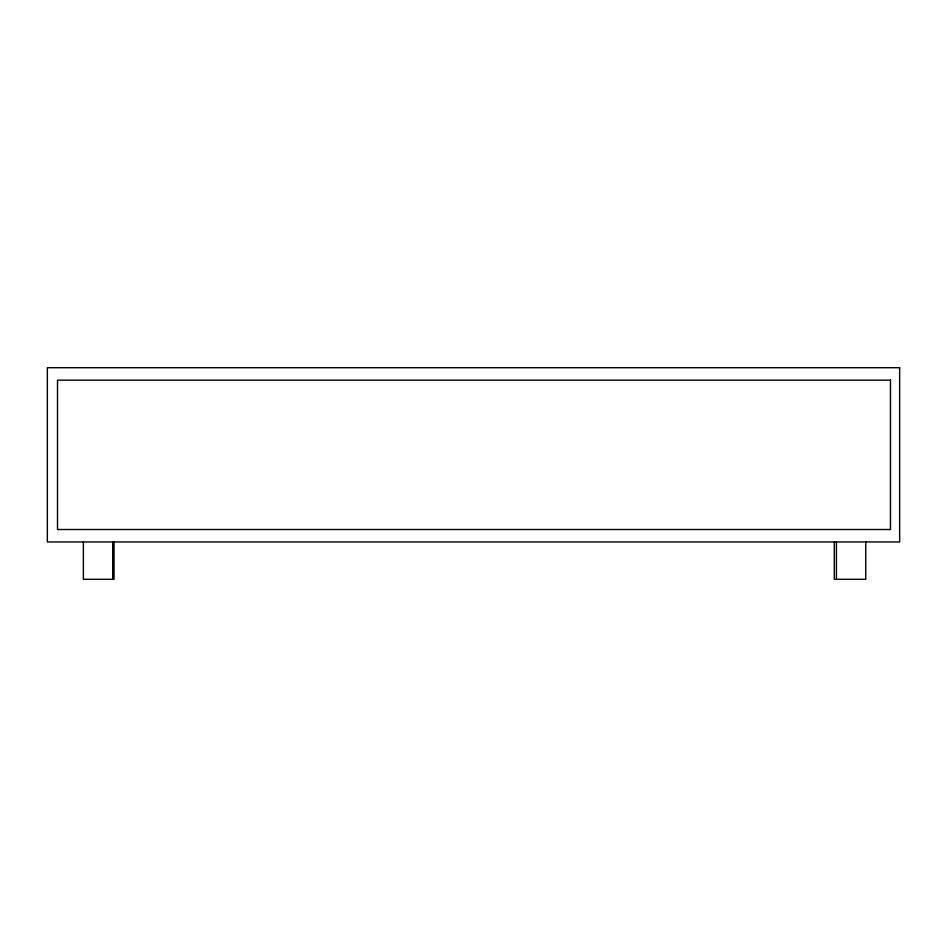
<?xml version="1.0" encoding="UTF-8"?>
<svg xmlns="http://www.w3.org/2000/svg" width="947" height="947" viewBox="0 0 947 947"><rect width="100%" height="100%" fill="white"/><g stroke="black" fill="none" stroke-linecap="round" stroke-linejoin="round"><path stroke-width="1.42" d="M865.747 541.956L865.747 579.292L834.295 579.292L834.295 541.956M836.414 541.956L836.414 579.292M114.031 541.956L114.031 579.292L83.372 579.292L83.372 541.956M112.705 541.956L112.705 579.292M899.65 367.708L47.35 367.708L47.35 541.956L899.65 541.956L899.65 367.708M890.464 380.149L57.507 380.149L57.507 529.515L890.464 529.515L890.464 380.149"/></g></svg>
